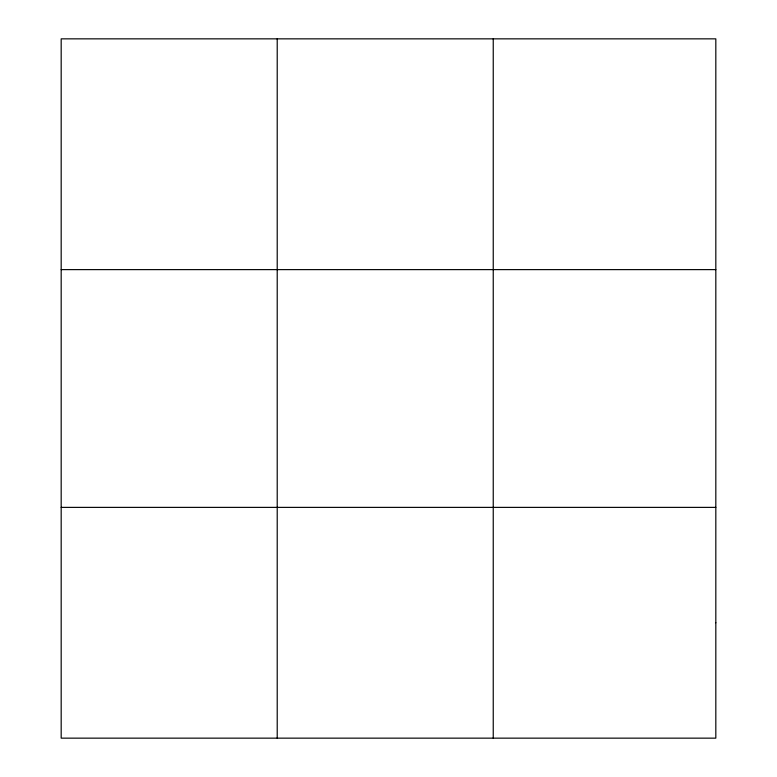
<?xml version="1.0" encoding="UTF-8"?>
<svg xmlns="http://www.w3.org/2000/svg" width="777" height="777" viewBox="0 0 777 777"><rect width="100%" height="100%" fill="white"/><g stroke="black" fill="none" stroke-linecap="round" stroke-linejoin="round"><path stroke-width="1.17" d="M277.214 738.15L277.214 38.85M493.24 738.15L493.24 38.85M61.179 269.619L715.821 269.619M61.179 507.381L715.821 507.381M715.821 622.765L715.821 738.15L61.179 738.15L61.179 38.85L715.821 38.85L715.821 622.765"/></g></svg>
